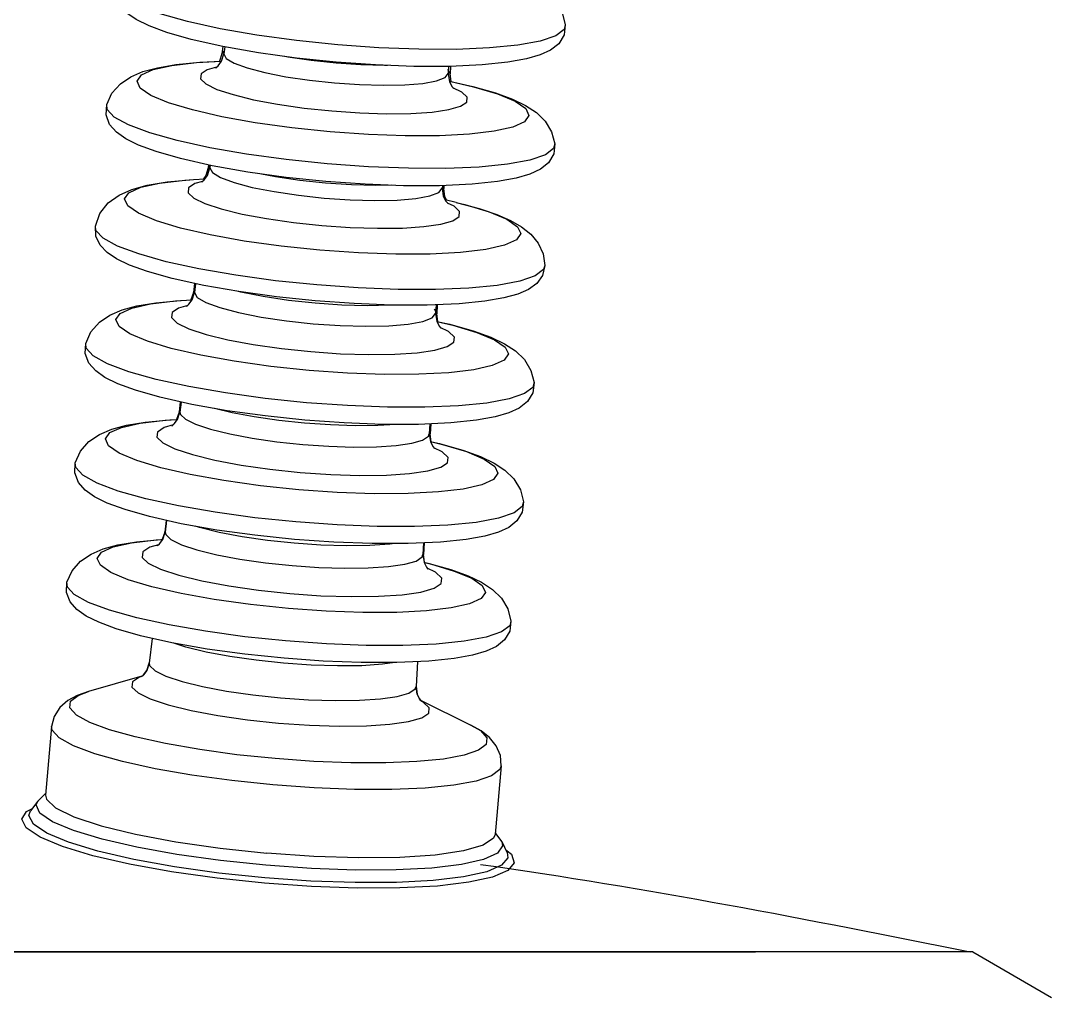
# Model space of a CAD drawing. Extents: x 4438 to 384502, y -178203 to -21188.
# Drawn here: x 381217.1 to 381366.4, y -175992.6 to -175851 of the extents above; entities that cross this region are included whole.
import ezdxf

# ---------------------------------------------------------------- set-up
doc = ezdxf.new("R2010")
doc.units = 0
doc.header["$LTSCALE"] = 8
doc.header["$MEASUREMENT"] = 0
doc.layers.add('PL', color=5, linetype='CONTINUOUS')

msp = doc.modelspace()

# ---------------------------------------------------------------- linework, layer by layer
at = {"layer": 'PL', "ltscale": 0.5}
for p, q in [((381246.229, -175855.859), (381245.878, -175856.935)), ((381246.356, -175854.795), (381246.229, -175855.859)), ((381246.229, -175855.859), (381246.551, -175855.461)), ((381246.626, -175854.844), (381246.503, -175855.847)), ((381242.542, -175857.11), (381246.169, -175856.92)), ((381243.008, -175857.062), (381246.168, -175856.922)), ((381278.936, -175858.101), (381279.296, -175858.752)), ((381279.081, -175857.685), (381279.028, -175858.693)), ((381279.356, -175857.68), (381279.296, -175858.752)), ((381279.434, -175859.864), (381279.296, -175858.752)), ((381280.992, -175861.4), (381279.713, -175860.775)), ((381249.791, -175870.394), (381244.464, -175869.466)), ((381244.303, -175871.958), (381244.25, -175872.398)), ((381244.25, -175872.398), (381244.559, -175872.016)), ((381244.521, -175872.008), (381244.476, -175872.376)), ((381283.51, -175872.259), (381278.672, -175872.459)), ((381242.105, -175874.054), (381243.779, -175873.948)), ((381243.416, -175874.345), (381242.321, -175874.659)), ((381282.48, -175874.752), (381277.775, -175874.969)), ((381278.134, -175874.952), (381278.373, -175875.383)), ((381278.174, -175874.95), (381278.154, -175875.322)), ((381278.397, -175874.94), (381278.373, -175875.383)), ((381280.197, -175877.387), (381278.569, -175876.991)), ((381279.88, -175877.945), (381278.911, -175877.472)), ((381242.094, -175890.423), (381241.728, -175891.522)), ((381242.249, -175889.127), (381242.094, -175890.423)), ((381242.094, -175890.423), (381242.293, -175890.177)), ((381242.417, -175889.164), (381242.263, -175890.418)), ((381282.024, -175889.812), (381277.175, -175890.013)), ((381239.493, -175891.648), (381241.907, -175891.522)), ((381240.201, -175891.585), (381241.912, -175891.515)), ((381276.982, -175892.815), (381277.366, -175893.509)), ((381277.267, -175892.212), (381277.2, -175893.475)), ((381277.439, -175892.205), (381277.366, -175893.509)), ((381279.084, -175896.108), (381277.861, -175895.511)), ((381240.196, -175906.287), (381240.02, -175907.756)), ((381240.314, -175906.314), (381240.137, -175907.755)), ((381240.02, -175907.756), (381239.662, -175908.831)), ((381240.02, -175907.756), (381240.158, -175907.586)), ((381237.981, -175908.934), (381239.794, -175908.839)), ((381276.36, -175909.467), (381276.284, -175910.918)), ((381276.481, -175909.461), (381276.399, -175910.939)), ((381276.293, -175910.747), (381276.399, -175910.939)), ((381276.545, -175912.059), (381276.399, -175910.939)), ((381278.14, -175913.517), (381276.927, -175912.924)), ((381238.143, -175923.451), (381237.94, -175925.143)), ((381238.21, -175923.466), (381238.004, -175925.147)), ((381236.687, -175926.277), (381237.662, -175926.226)), ((381237.94, -175925.143), (381237.584, -175926.207)), ((381237.94, -175925.143), (381238.031, -175924.928)), ((381275.453, -175926.725), (381275.364, -175928.416)), ((381275.522, -175926.722), (381275.428, -175928.423)), ((381275.353, -175928.096), (381275.428, -175928.423)), ((381275.574, -175929.534), (381275.428, -175928.423)), ((381275.513, -175929.52), (381276.051, -175929.64)), ((381275.516, -175929.538), (381276.465, -175929.757)), ((381277.194, -175930.981), (381275.99, -175930.393)), ((381236.097, -175940.547), (381235.669, -175944.124)), ((381236.115, -175940.551), (381235.676, -175944.13)), ((381235.669, -175944.124), (381235.679, -175944.1)), ((381274.55, -175943.915), (381274.361, -175947.515)), ((381274.568, -175943.914), (381274.368, -175947.509)), ((381234.634, -175946.024), (381226.893, -175948.259)), ((381234.572, -175946.072), (381234.269, -175946.177)), ((381234.877, -175945.819), (381234.695, -175945.983)), ((381274.362, -175947.484), (381274.368, -175947.509)), ((381274.512, -175948.622), (381274.368, -175947.509)), ((381274.852, -175949.314), (381274.512, -175948.622)), ((381274.848, -175949.315), (381274.999, -175949.506)), ((381275.065, -175949.564), (381274.852, -175949.314)), ((381274.989, -175949.527), (381282.293, -175953.106)), ((381221.528, -175953.341), (381220.661, -175963.246)), ((381286.694, -175959.043), (381285.828, -175968.947)), ((381220.684, -175962.99), (381219.53, -175964.117)), ((381217.898, -175965.621), (381218.767, -175965.186)), ((381219.53, -175964.117), (381218.498, -175965.563)), ((381286.79, -175970.001), (381285.85, -175968.691)), ((381286.79, -175970.001), (381287.555, -175971.605))]:
    msp.add_line(p, q, dxfattribs=at)
at = {"layer": 'PL', "color": 7, "ltscale": 0.5}
for p, q in [((381076.791, -175985.967), (381323.558, -175985.984)), ((381355.044, -175985.967), (381108.277, -175985.984)), ((381355.044, -175985.967), (381366.436, -175992.568))]:
    msp.add_line(p, q, dxfattribs=at)
at = {"layer": 'PL', "ltscale": 0.5}
for points in [[(381280.142, -175842.372), (381283.816, -175843.188), (381287.198, -175844.146), (381289.749, -175845.07), (381291.715, -175846.004), (381293.3, -175847.041), (381294.601, -175848.312), (381295.546, -175849.882), (381295.993, -175851.646)], [(381262.783, -175857.069), (381257.055, -175856.474), (381251.529, -175855.711), (381246.382, -175854.801), (381241.788, -175853.769), (381238.233, -175852.75), (381235.664, -175851.799), (381233.817, -175850.889), (381232.468, -175849.944), (381231.483, -175848.822), (381230.943, -175847.434), (381231.019, -175845.961)], [(381251.295, -175853.142), (381245.966, -175852.215), (381241.234, -175851.177), (381237.26, -175850.064), (381234.178, -175848.915), (381232.096, -175847.767), (381231.082, -175846.661), (381231.019, -175845.961)], [(381295.993, -175851.646), (381295.813, -175853.108), (381295.034, -175854.389), (381293.862, -175855.325), (381292.359, -175856.021), (381290.368, -175856.596), (381287.655, -175857.086), (381283.953, -175857.471), (381279.253, -175857.685), (381274.047, -175857.685), (381268.499, -175857.476), (381262.783, -175857.069)], [(381295.993, -175851.646), (381295.81, -175852.324), (381294.62, -175853.237), (381292.369, -175854.006), (381289.135, -175854.603), (381285.028, -175855.008), (381280.187, -175855.209)], [(381263.004, -175854.545), (381257.04, -175853.928), (381251.295, -175853.142)], [(381280.187, -175855.209), (381274.778, -175855.197), (381268.985, -175854.973), (381263.004, -175854.545)], [(381245.429, -175857.861), (381245.276, -175857.919), (381245.346, -175857.875), (381245.702, -175857.574), (381246.174, -175856.913), (381246.503, -175855.847)], [(381246.503, -175855.847), (381246.855, -175856.519), (381248.006, -175857.213), (381249.898, -175857.911), (381252.434, -175858.577), (381255.488, -175859.178), (381258.908, -175859.685), (381262.52, -175860.072)], [(381229.526, -175863.203), (381230.288, -175861.562), (381231.516, -175860.185), (381233.031, -175859.172), (381234.778, -175858.438), (381236.878, -175857.869), (381239.541, -175857.411), (381243.008, -175857.062)], [(381261.899, -175867.171), (381256.367, -175866.593), (381251.063, -175865.85), (381246.191, -175864.971), (381241.94, -175863.989), (381238.472, -175862.943), (381235.921, -175861.873), (381234.385, -175860.819), (381233.922, -175859.822), (381234.551, -175858.921), (381236.247, -175858.15), (381238.945, -175857.538), (381242.542, -175857.11)], [(381262.771, -175857.21), (381259.18, -175856.826), (381255.782, -175856.323), (381255.367, -175856.241)], [(381270.231, -175857.541), (381269.808, -175857.55), (381266.374, -175857.456), (381262.771, -175857.21)], [(381245.457, -175857.782), (381244.099, -175858.172), (381243.197, -175858.777), (381243.136, -175859.472), (381243.919, -175860.225), (381245.513, -175861.004), (381247.848, -175861.774), (381250.82, -175862.502), (381254.302, -175863.157), (381258.139, -175863.709), (381262.165, -175864.134)], [(381262.52, -175860.072), (381266.145, -175860.318), (381269.601, -175860.413), (381272.713, -175860.351), (381275.327, -175860.135), (381277.31, -175859.777), (381278.565, -175859.293), (381279.028, -175858.693)], [(381279.028, -175858.693), (381279.201, -175859.901), (381279.601, -175860.65), (381279.829, -175860.904)], [(381279.188, -175859.811), (381282.71, -175860.624), (381286.177, -175861.67), (381288.729, -175862.741), (381290.265, -175863.795), (381290.728, -175864.792), (381290.099, -175865.693), (381288.403, -175866.464), (381285.704, -175867.075), (381282.108, -175867.503), (381277.751, -175867.732), (381272.801, -175867.752), (381267.448, -175867.562), (381261.899, -175867.171)], [(381279.188, -175859.808), (381282.603, -175860.583), (381285.861, -175861.521), (381288.33, -175862.428), (381290.244, -175863.346), (381291.795, -175864.367), (381293.074, -175865.615), (381294.01, -175867.15), (381294.47, -175868.884)], [(381262.165, -175864.134), (381266.203, -175864.414), (381270.079, -175864.537), (381273.621, -175864.497), (381276.675, -175864.296), (381279.107, -175863.943), (381280.812, -175863.453), (381281.715, -175862.847), (381281.775, -175862.153), (381280.992, -175861.4)], [(381244.835, -175872.078), (381240.237, -175871.043), (381236.686, -175870.022), (381234.122, -175869.069), (381232.28, -175868.157), (381230.936, -175867.207), (381229.956, -175866.076), (381229.431, -175864.678), (381229.526, -175863.203)], [(381244.464, -175869.466), (381239.733, -175868.429), (381235.76, -175867.317), (381232.68, -175866.168), (381230.598, -175865.021), (381229.585, -175863.915), (381229.526, -175863.203)], [(381294.47, -175868.884), (381294.308, -175870.352), (381293.542, -175871.645), (381292.373, -175872.592), (381290.874, -175873.294), (381288.888, -175873.872), (381286.179, -175874.365), (381282.48, -175874.752)], [(381294.47, -175868.884), (381294.288, -175869.576), (381293.098, -175870.489), (381290.849, -175871.257), (381287.616, -175871.854), (381283.51, -175872.259)], [(381261.495, -175871.796), (381255.533, -175871.179), (381249.791, -175870.394)], [(381243.423, -175874.366), (381243.296, -175874.414), (381243.315, -175874.397), (381243.654, -175874.119), (381244.133, -175873.466), (381244.476, -175872.376)], [(381244.25, -175872.398), (381243.906, -175873.496), (381243.562, -175873.961)], [(381244.476, -175872.376), (381244.84, -175873.072), (381246.032, -175873.79), (381247.991, -175874.513), (381250.617, -175875.203), (381253.78, -175875.825), (381257.32, -175876.35), (381261.061, -175876.75)], [(381261.271, -175874.354), (381255.529, -175873.757), (381249.992, -175872.991), (381244.835, -175872.078)], [(381278.672, -175872.459), (381273.264, -175872.447), (381267.473, -175872.224), (381261.495, -175871.796)], [(381227.895, -175880.836), (381228.543, -175879.015), (381229.743, -175877.471), (381231.318, -175876.325), (381233.159, -175875.514), (381235.394, -175874.9), (381238.277, -175874.413), (381242.105, -175874.054)], [(381260.399, -175884.314), (381254.808, -175883.73), (381249.448, -175882.979), (381244.525, -175882.09), (381240.228, -175881.099), (381236.724, -175880.041), (381234.145, -175878.959), (381232.592, -175877.894), (381232.125, -175876.887), (381232.76, -175875.976), (381234.474, -175875.197), (381237.201, -175874.579), (381240.837, -175874.146), (381242.105, -175874.054)], [(381261.249, -175874.599), (381257.525, -175874.201), (381254, -175873.678), (381251.741, -175873.233)], [(381242.321, -175874.659), (381241.402, -175875.276), (381241.34, -175875.983), (381242.138, -175876.749), (381243.761, -175877.542), (381246.137, -175878.326), (381249.163, -175879.068), (381252.708, -175879.734), (381256.615, -175880.296), (381260.713, -175880.729)], [(381261.061, -175876.75), (381264.815, -175877.006), (381268.393, -175877.104), (381271.615, -175877.04), (381274.322, -175876.816), (381276.376, -175876.445), (381277.675, -175875.944), (381278.154, -175875.322)], [(381270.841, -175874.905), (381268.548, -175874.951), (381264.986, -175874.853), (381261.249, -175874.599)], [(381277.775, -175874.969), (381272.559, -175874.97), (381266.999, -175874.762), (381261.271, -175874.354)], [(381278.154, -175875.322), (381278.304, -175876.459), (381278.668, -175877.192), (381278.951, -175877.518), (381278.998, -175877.558)], [(381278.777, -175877.042), (381278.52, -175876.521), (381278.373, -175875.383)], [(381280.197, -175877.387), (381281.431, -175877.698), (381284.936, -175878.755), (381287.514, -175879.837), (381289.067, -175880.902), (381289.534, -175881.91), (381288.899, -175882.82), (381287.185, -175883.6), (381284.458, -175884.217), (381280.823, -175884.65), (381276.419, -175884.881), (381271.417, -175884.901), (381266.007, -175884.71), (381260.399, -175884.314)], [(381260.713, -175880.729), (381264.824, -175881.014), (381268.77, -175881.139), (381272.376, -175881.099), (381275.485, -175880.894), (381277.961, -175880.534), (381279.697, -175880.035), (381280.616, -175879.419), (381280.678, -175878.712), (381279.88, -175877.945)], [(381280.197, -175877.387), (381283.517, -175878.285), (381286.067, -175879.151), (381288.052, -175880.01), (381289.65, -175880.924), (381290.983, -175881.991), (381292.059, -175883.309), (381292.765, -175884.854), (381293.014, -175886.534)], [(381242.89, -175887.013), (381238.149, -175885.973), (381234.167, -175884.859), (381231.08, -175883.707), (381228.993, -175882.557), (381227.977, -175881.449), (381227.895, -175880.836)], [(381259.758, -175891.646), (381254.121, -175891.062), (381248.677, -175890.315), (381243.594, -175889.425), (381239.03, -175888.415), (381235.456, -175887.41), (381232.854, -175886.471), (381230.971, -175885.577), (381229.592, -175884.664), (381228.571, -175883.604), (381227.948, -175882.285), (381227.895, -175880.836)], [(381259.959, -175889.348), (381253.984, -175888.73), (381248.229, -175887.942), (381242.89, -175887.013)], [(381293.014, -175886.534), (381292.71, -175887.953), (381291.858, -175889.151), (381290.657, -175890.019), (381289.127, -175890.68), (381287.097, -175891.234), (381284.343, -175891.705), (381280.612, -175892.072), (381275.955, -175892.268), (381270.824, -175892.257), (381265.37, -175892.047), (381259.758, -175891.646)], [(381293.014, -175886.534), (381292.826, -175887.123), (381291.634, -175888.038), (381289.379, -175888.807), (381286.139, -175889.406), (381282.024, -175889.812)], [(381241.306, -175892.356), (381241.113, -175892.428), (381241.122, -175892.416), (381241.452, -175892.143), (381241.923, -175891.499), (381242.263, -175890.418)], [(381242.263, -175890.418), (381242.641, -175891.14), (381243.878, -175891.885), (381245.909, -175892.635), (381248.634, -175893.35), (381251.915, -175893.997), (381255.588, -175894.541), (381259.468, -175894.956)], [(381259.728, -175891.987), (381255.87, -175891.575), (381252.219, -175891.034), (381248.957, -175890.391), (381248.642, -175890.308)], [(381277.175, -175890.013), (381271.755, -175890.001), (381265.951, -175889.777), (381259.959, -175889.348)], [(381226.483, -175897.818), (381227.236, -175896.147), (381228.469, -175894.744), (381230.003, -175893.714), (381231.776, -175892.97), (381233.915, -175892.395), (381236.639, -175891.933), (381240.201, -175891.585)], [(381258.876, -175901.723), (381253.337, -175901.144), (381248.025, -175900.4), (381243.148, -175899.519), (381238.891, -175898.537), (381235.418, -175897.489), (381232.864, -175896.417), (381231.325, -175895.362), (381230.862, -175894.364), (381231.491, -175893.461), (381233.19, -175892.689), (381235.892, -175892.077), (381239.493, -175891.648)], [(381270.955, -175892.258), (381270.613, -175892.286), (381267.289, -175892.352), (381263.599, -175892.251), (381259.728, -175891.987)], [(381241.289, -175892.3), (381239.951, -175892.685), (381238.994, -175893.327), (381238.929, -175894.063), (381239.76, -175894.862), (381241.451, -175895.688), (381243.927, -175896.505), (381247.08, -175897.278), (381250.773, -175897.972), (381254.844, -175898.557), (381259.114, -175899.009)], [(381259.468, -175894.956), (381263.362, -175895.221), (381267.074, -175895.323), (381270.417, -175895.256), (381273.225, -175895.024), (381275.355, -175894.639), (381276.703, -175894.12), (381277.2, -175893.475)], [(381277.2, -175893.475), (381277.351, -175894.608), (381277.713, -175895.334), (381277.938, -175895.602)], [(381277.358, -175894.623), (381279.714, -175895.167), (381283.187, -175896.215), (381285.741, -175897.287), (381287.28, -175898.342), (381287.743, -175899.34), (381287.114, -175900.243), (381285.415, -175901.015), (381282.713, -175901.627), (381279.112, -175902.056), (381274.749, -175902.284), (381269.792, -175902.304), (381264.433, -175902.114), (381258.876, -175901.723)], [(381277.355, -175894.617), (381279.279, -175895.045), (381282.661, -175896.003), (381285.212, -175896.927), (381287.178, -175897.86), (381288.763, -175898.897), (381290.064, -175900.169), (381291.009, -175901.738), (381291.456, -175903.503)], [(381277.52, -175894.654), (381277.512, -175894.639), (381277.366, -175893.509)], [(381259.114, -175899.009), (381263.397, -175899.306), (381267.508, -175899.436), (381271.265, -175899.394), (381274.505, -175899.18), (381277.085, -175898.806), (381278.893, -175898.286), (381279.851, -175897.644), (381279.915, -175896.907), (381279.084, -175896.108)], [(381258.246, -175908.926), (381252.518, -175908.331), (381246.992, -175907.568), (381241.845, -175906.658), (381237.251, -175905.626), (381233.696, -175904.606), (381231.127, -175903.655), (381229.28, -175902.745), (381227.931, -175901.801), (381226.946, -175900.679), (381226.406, -175899.29), (381226.483, -175897.818)], [(381241.429, -175904.071), (381236.697, -175903.033), (381232.723, -175901.921), (381229.642, -175900.771), (381227.559, -175899.624), (381226.545, -175898.518), (381226.483, -175897.818)], [(381291.456, -175903.503), (381291.276, -175904.965), (381290.498, -175906.245), (381289.325, -175907.181), (381287.823, -175907.878), (381285.832, -175908.453), (381283.118, -175908.943), (381279.416, -175909.328), (381274.716, -175909.542), (381269.51, -175909.541), (381263.962, -175909.333), (381258.246, -175908.926)], [(381291.456, -175903.503), (381291.273, -175904.181), (381290.083, -175905.094), (381287.832, -175905.862), (381284.598, -175906.459), (381280.491, -175906.865)], [(381258.467, -175906.402), (381252.503, -175905.785), (381246.759, -175904.999), (381241.429, -175904.071)], [(381280.491, -175906.865), (381275.651, -175907.065), (381270.241, -175907.053), (381264.448, -175906.83), (381258.467, -175906.402)], [(381238.974, -175909.756), (381239.009, -175909.735), (381239.328, -175909.472), (381239.795, -175908.837), (381240.137, -175907.755)], [(381240.137, -175907.755), (381240.206, -175908.106), (381240.936, -175908.808), (381242.421, -175909.533), (381244.596, -175910.251), (381247.366, -175910.93), (381250.61, -175911.539), (381254.186, -175912.054), (381257.938, -175912.45)], [(381258.207, -175909.376), (381254.477, -175908.982), (381250.922, -175908.471), (381247.697, -175907.864), (381245.173, -175907.246)], [(381224.97, -175915.104), (381225.724, -175913.432), (381226.957, -175912.03), (381228.491, -175911), (381230.264, -175910.256), (381232.403, -175909.681), (381235.127, -175909.219), (381238.688, -175908.871), (381239.799, -175908.825)], [(381257.364, -175919.008), (381251.824, -175918.429), (381246.513, -175917.685), (381241.635, -175916.805), (381237.378, -175915.822), (381233.906, -175914.775), (381231.351, -175913.703), (381229.813, -175912.647), (381229.349, -175911.649), (381229.979, -175910.747), (381231.678, -175909.975), (381234.379, -175909.363), (381237.981, -175908.934)], [(381239.145, -175909.623), (381237.857, -175909.993), (381236.872, -175910.654), (381236.805, -175911.412), (381237.661, -175912.234), (381239.401, -175913.085), (381241.95, -175913.926), (381245.196, -175914.721), (381248.997, -175915.436), (381253.188, -175916.038), (381257.583, -175916.503)], [(381271.414, -175909.541), (381268.819, -175909.712), (381265.538, -175909.749), (381261.948, -175909.636), (381258.207, -175909.376)], [(381257.938, -175912.45), (381261.702, -175912.711), (381265.313, -175912.826), (381268.613, -175912.788), (381271.459, -175912.601), (381273.726, -175912.272), (381275.314, -175911.815), (381276.155, -175911.251), (381276.284, -175910.918)], [(381276.284, -175910.918), (381276.435, -175912.05), (381276.795, -175912.767), (381277.013, -175913.027)], [(381276.434, -175912.045), (381278.202, -175912.453), (381281.675, -175913.5), (381284.229, -175914.572), (381285.768, -175915.628), (381286.231, -175916.626), (381285.601, -175917.528), (381283.903, -175918.3), (381281.201, -175918.912), (381277.599, -175919.341), (381273.237, -175919.57), (381268.28, -175919.59), (381262.92, -175919.4), (381257.364, -175919.008)], [(381276.433, -175912.034), (381277.767, -175912.331), (381281.149, -175913.288), (381283.7, -175914.212), (381285.666, -175915.146), (381287.251, -175916.183), (381288.552, -175917.455), (381289.497, -175919.024), (381289.944, -175920.788)], [(381257.583, -175916.503), (381261.993, -175916.809), (381266.224, -175916.943), (381270.092, -175916.899), (381273.427, -175916.68), (381276.083, -175916.294), (381277.944, -175915.759), (381278.93, -175915.098), (381278.996, -175914.339), (381278.14, -175913.517)], [(381256.734, -175926.212), (381251.005, -175925.616), (381245.48, -175924.853), (381240.333, -175923.943), (381235.738, -175922.911), (381232.184, -175921.892), (381229.615, -175920.941), (381227.767, -175920.031), (381226.418, -175919.086), (381225.434, -175917.964), (381224.894, -175916.576), (381224.97, -175915.104)], [(381239.917, -175921.357), (381235.185, -175920.319), (381231.21, -175919.206), (381228.129, -175918.057), (381226.046, -175916.909), (381225.033, -175915.803), (381224.97, -175915.104)], [(381256.955, -175923.688), (381250.991, -175923.07), (381245.246, -175922.284), (381239.917, -175921.357)], [(381289.944, -175920.788), (381289.763, -175922.25), (381288.985, -175923.531), (381287.813, -175924.467), (381286.31, -175925.163), (381284.319, -175925.739), (381281.605, -175926.228), (381277.904, -175926.613), (381273.204, -175926.827), (381267.998, -175926.827), (381262.449, -175926.619), (381256.734, -175926.212)], [(381289.944, -175920.788), (381289.761, -175921.466), (381288.571, -175922.38), (381286.32, -175923.148), (381283.086, -175923.745), (381278.979, -175924.15)], [(381256.686, -175926.764), (381252.831, -175926.357), (381249.157, -175925.829), (381245.824, -175925.202), (381242.978, -175924.505), (381242.364, -175924.302)], [(381278.979, -175924.15), (381274.138, -175924.351), (381268.729, -175924.339), (381262.935, -175924.115), (381256.955, -175923.688)], [(381255.857, -175936.24), (381250.378, -175935.668), (381245.125, -175934.932), (381240.301, -175934.061), (381236.091, -175933.089), (381232.657, -175932.053), (381230.13, -175930.993), (381228.609, -175929.949), (381228.15, -175928.962), (381228.773, -175928.07), (381230.453, -175927.306), (381233.125, -175926.701), (381236.687, -175926.277)], [(381233.849, -175926.56), (381237.372, -175926.215), (381237.669, -175926.203)], [(381236.869, -175927.121), (381236.89, -175927.107), (381237.197, -175926.855), (381237.661, -175926.228), (381238.004, -175925.147)], [(381238.004, -175925.147), (381238.075, -175925.509), (381238.83, -175926.235), (381240.365, -175926.985), (381242.613, -175927.726), (381245.476, -175928.428), (381248.829, -175929.058), (381252.525, -175929.59), (381256.403, -175929.999)], [(381223.771, -175932.418), (381224.52, -175930.755), (381225.745, -175929.358), (381227.27, -175928.331), (381229.031, -175927.59), (381231.151, -175927.019), (381233.849, -175926.56)], [(381237.035, -175926.988), (381235.757, -175927.356), (381234.743, -175928.036), (381234.675, -175928.816), (381235.555, -175929.661), (381237.345, -175930.536), (381239.967, -175931.401), (381243.306, -175932.219), (381247.216, -175932.954), (381251.526, -175933.574), (381256.048, -175934.052)], [(381271.214, -175926.827), (381270.577, -175926.92), (381267.653, -175927.112), (381264.262, -175927.15), (381260.552, -175927.033), (381256.686, -175926.764)], [(381256.403, -175929.999), (381260.293, -175930.269), (381264.025, -175930.388), (381267.436, -175930.349), (381270.377, -175930.156), (381272.72, -175929.815), (381274.362, -175929.343), (381275.231, -175928.76), (381275.364, -175928.416)], [(381275.364, -175928.416), (381275.517, -175929.549), (381275.874, -175930.255), (381276.086, -175930.506)], [(381276.465, -175929.757), (381279.899, -175930.793), (381282.426, -175931.853), (381283.947, -175932.897), (381284.405, -175933.884), (381283.783, -175934.776), (381282.103, -175935.54), (381279.431, -175936.145), (381275.869, -175936.569), (381271.554, -175936.795), (381266.652, -175936.815), (381261.351, -175936.628), (381255.857, -175936.24)], [(381276.051, -175929.64), (381279.397, -175930.588), (381281.922, -175931.504), (381283.87, -175932.431), (381285.444, -175933.463), (381286.737, -175934.73), (381287.675, -175936.293), (381288.118, -175938.048)], [(381256.048, -175934.052), (381260.584, -175934.367), (381264.937, -175934.505), (381268.915, -175934.46), (381272.345, -175934.234), (381275.077, -175933.837), (381276.992, -175933.287), (381278.006, -175932.607), (381278.074, -175931.827), (381277.194, -175930.981)], [(381255.226, -175943.443), (381249.545, -175942.853), (381244.065, -175942.095), (381238.961, -175941.192), (381234.413, -175940.168), (381230.905, -175939.161), (381228.368, -175938.22), (381226.541, -175937.318), (381225.206, -175936.38), (381224.229, -175935.264), (381223.694, -175933.883), (381223.771, -175932.418)], [(381238.574, -175938.611), (381233.887, -175937.583), (381229.951, -175936.481), (381226.9, -175935.343), (381224.837, -175934.207), (381223.833, -175933.111), (381223.771, -175932.418)], [(381288.118, -175938.048), (381287.94, -175939.502), (381287.168, -175940.777), (381286.004, -175941.709), (381284.516, -175942.401), (381282.547, -175942.971), (381279.867, -175943.457), (381276.213, -175943.838), (381271.559, -175944.052), (381266.396, -175944.053), (381260.895, -175943.847), (381255.226, -175943.443)], [(381288.118, -175938.048), (381287.937, -175938.72), (381286.758, -175939.624), (381284.529, -175940.385), (381281.327, -175940.976), (381277.259, -175941.378)], [(381255.447, -175940.919), (381249.541, -175940.308), (381243.852, -175939.53), (381238.574, -175938.611)], [(381255.164, -175944.153), (381251.185, -175943.733), (381247.392, -175943.187), (381243.951, -175942.54), (381241.013, -175941.82), (381239.279, -175941.248)], [(381277.259, -175941.378), (381272.465, -175941.576), (381267.108, -175941.564), (381261.37, -175941.343), (381255.447, -175940.919)], [(381235.669, -175944.124), (381235.334, -175945.195), (381234.877, -175945.819)], [(381234.885, -175945.816), (381235.339, -175945.196), (381235.676, -175944.13)], [(381235.676, -175944.13), (381235.749, -175944.506), (381236.531, -175945.257), (381238.12, -175946.033), (381240.448, -175946.801), (381243.413, -175947.528), (381246.884, -175948.18), (381250.711, -175948.731), (381254.727, -175949.155)], [(381271.302, -175944.052), (381269.505, -175944.313), (381266.487, -175944.512), (381262.986, -175944.551), (381259.156, -175944.43), (381255.164, -175944.153)], [(381234.269, -175946.177), (381233.263, -175946.852), (381233.195, -175947.626), (381234.069, -175948.465), (381235.845, -175949.333), (381238.447, -175950.192), (381241.76, -175951.004), (381245.641, -175951.733), (381249.919, -175952.349), (381254.406, -175952.823)], [(381234.553, -175946.084), (381234.585, -175946.064), (381234.885, -175945.816)], [(381226.893, -175948.259), (381225.254, -175948.838), (381223.886, -175949.577), (381222.735, -175950.579), (381221.906, -175951.87), (381221.528, -175953.341)], [(381253.955, -175957.977), (381248.395, -175957.402), (381243.039, -175956.669), (381238.07, -175955.804), (381233.657, -175954.837), (381229.952, -175953.799), (381227.079, -175952.727), (381225.137, -175951.658), (381224.192, -175950.626), (381224.275, -175949.669), (381225.385, -175948.817), (381226.893, -175948.259)], [(381254.727, -175949.155), (381258.755, -175949.435), (381262.619, -175949.557), (381266.151, -175949.517), (381269.197, -175949.317), (381271.623, -175948.964), (381273.323, -175948.476), (381274.223, -175947.872), (381274.361, -175947.515)], [(381274.361, -175947.515), (381274.507, -175948.623), (381274.848, -175949.315)], [(381254.406, -175952.823), (381258.907, -175953.135), (381263.227, -175953.272), (381267.175, -175953.227), (381270.579, -175953.003), (381273.29, -175952.609), (381275.191, -175952.063), (381276.197, -175951.388), (381276.264, -175950.614), (381275.391, -175949.775), (381274.977, -175949.545)], [(381282.293, -175953.106), (381283.681, -175953.917), (381284.626, -175954.949), (381284.542, -175955.906), (381283.432, -175956.758), (381281.334, -175957.474), (381278.319, -175958.031), (381274.489, -175958.409), (381269.976, -175958.596), (381264.932, -175958.585), (381259.531, -175958.376), (381253.955, -175957.977)], [(381286.694, -175959.043), (381286.578, -175957.532), (381285.985, -175956.113), (381285.025, -175954.926), (381283.806, -175953.961), (381282.293, -175953.106)], [(381253.623, -175961.772), (381247.644, -175961.153), (381241.885, -175960.366), (381236.543, -175959.436), (381231.799, -175958.395), (381227.815, -175957.28), (381224.726, -175956.128), (381222.638, -175954.977), (381221.622, -175953.868), (381221.528, -175953.341)], [(381286.694, -175959.043), (381286.51, -175959.545), (381285.317, -175960.461), (381283.061, -175961.231), (381279.819, -175961.83), (381275.701, -175962.236), (381270.849, -175962.437), (381265.426, -175962.425), (381259.618, -175962.201), (381253.623, -175961.772)], [(381220.663, -175963.246), (381220.789, -175963.845), (381222.105, -175965.11), (381224.783, -175966.418), (381228.704, -175967.712), (381233.698, -175968.935), (381239.546, -175970.035), (381245.993, -175970.962), (381252.756, -175971.677)], [(381221.688, -175967.123), (381219.859, -175965.869), (381219.309, -175964.683), (381219.53, -175964.117)], [(381252.375, -175976.033), (381245.532, -175975.316), (381238.931, -175974.388), (381232.835, -175973.281), (381227.504, -175972.044), (381223.125, -175970.72), (381219.876, -175969.362), (381217.879, -175968.024), (381217.214, -175966.759), (381217.898, -175965.621)], [(381233.445, -175972.573), (381228.264, -175971.369), (381224.008, -175970.081), (381220.85, -175968.761), (381218.911, -175967.46), (381218.265, -175966.23), (381218.503, -175965.557)], [(381233.91, -175970.81), (381228.851, -175969.642), (381224.724, -175968.397), (381221.688, -175967.123)], [(381285.826, -175968.947), (381285.598, -175969.515), (381284.082, -175970.532), (381281.218, -175971.355), (381277.132, -175971.949), (381272.001, -175972.286), (381266.051, -175972.354), (381259.541, -175972.147), (381252.756, -175971.677)], [(381252.603, -175973.428), (381246.019, -175972.74), (381239.707, -175971.856), (381233.91, -175970.81)], [(381286.79, -175970.001), (381286.91, -175970.597), (381286.162, -175971.669)], [(381252.444, -175975.249), (381245.787, -175974.552), (381239.371, -175973.649), (381233.445, -175972.573)], [(381287.354, -175971.183), (381288.189, -175971.827), (381288.604, -175973.051), (381287.685, -175974.172), (381285.457, -175975.132), (381282.009, -175975.895), (381277.47, -175976.431), (381272.022, -175976.718), (381265.852, -175976.746), (381259.215, -175976.514), (381252.375, -175976.033)], [(381286.162, -175971.669), (381284.144, -175972.587), (381280.932, -175973.315), (381276.652, -175973.824)], [(381287.552, -175971.597), (381287.661, -175972.347), (381286.768, -175973.436), (381284.603, -175974.371), (381281.252, -175975.113), (381276.841, -175975.634)], [(381276.652, -175973.824), (381271.467, -175974.096), (381265.576, -175974.119), (381259.207, -175973.894), (381252.603, -175973.428)], [(381276.841, -175975.634), (381271.546, -175975.915), (381265.548, -175975.943), (381259.096, -175975.717), (381252.444, -175975.249)]]:
    msp.add_lwpolyline(points, dxfattribs=at)
at = {"layer": 'PL', "color": 7, "ltscale": 0.5}
msp.add_open_spline([(381283.699, -175973.306), (381307.733, -175976.662), (381331.486, -175981.321), (381354.647, -175985.986)], degree=3, dxfattribs=at)

doc.saveas('drawing.dxf')
